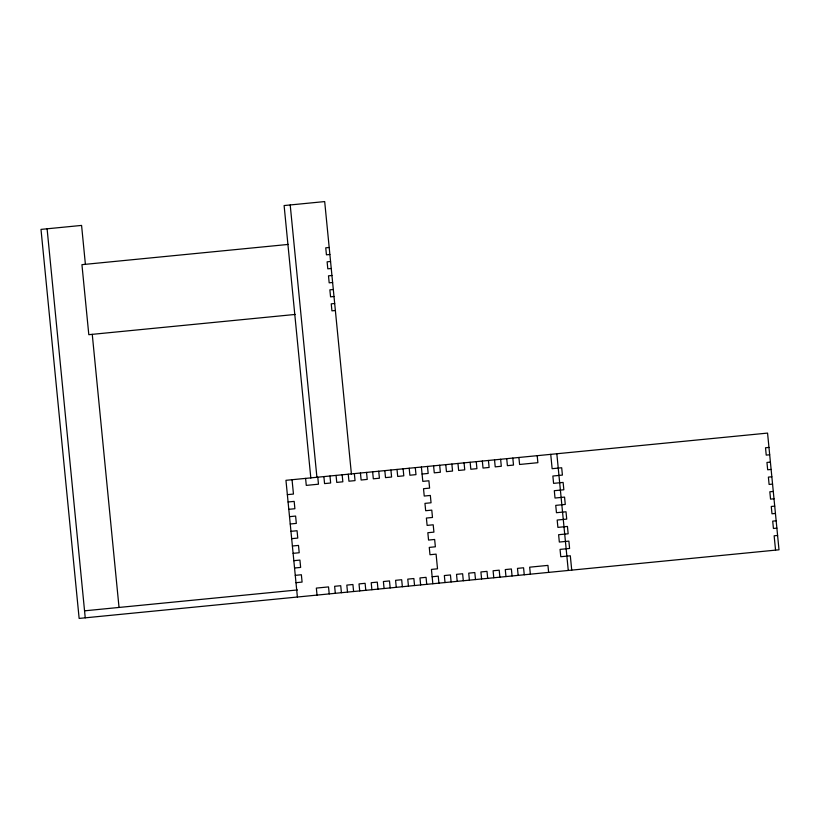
<?xml version="1.0" encoding="UTF-8"?>
<svg xmlns="http://www.w3.org/2000/svg" width="820" height="820" viewBox="0 0 820 820"><rect width="100%" height="100%" fill="white"/><g stroke="black" fill="none" stroke-linecap="round" stroke-linejoin="round"><path stroke-width="1.23" d="M288.373 244.411L81.938 264.655L88.806 334.683L295.241 314.439M329.189 247.486L325.745 247.824L326.432 254.825L329.876 254.487M330.562 261.488L327.118 261.826L327.805 268.827L331.249 268.488M331.936 275.489L328.492 275.827L329.179 282.828L332.623 282.49M333.309 289.501L329.865 289.839L330.552 296.84L333.996 296.502M334.683 303.502L331.239 303.841L331.926 310.841L335.37 310.503M422.074 474.042L428.173 473.437L427.486 466.436M287.359 494.655L293.457 494.06L292.043 479.72M768.965 447.433L765.511 447.771L766.228 455.11L769.683 454.772M288.076 501.994L294.175 501.389L294.892 508.728L288.794 509.322M770.4 462.101L766.956 462.439L767.674 469.778L771.118 469.44M289.521 516.661L295.61 516.067L296.327 523.396L290.239 524M771.835 476.779L768.391 477.117L769.109 484.446L772.563 484.107M290.957 531.329L297.055 530.735L297.773 538.074L291.674 538.668M773.28 491.446L769.826 491.785L770.554 499.124L773.998 498.785M292.391 546.007L298.49 545.413L299.208 552.741L293.109 553.346M774.716 506.124L771.271 506.463L771.989 513.791L775.433 513.453M293.837 560.675L299.925 560.08L300.643 567.419L294.554 568.014M776.15 520.792L772.706 521.13L773.424 528.47L776.878 528.131M295.272 575.353L301.37 574.748L302.088 582.087L295.989 582.682M777.596 535.46L774.141 535.798L775.556 550.138M84.552 610.828L297.434 589.949M432.15 576.747L438.239 576.142L438.925 583.143M571.724 570.125L570.32 555.786L560.777 556.729L560.05 549.39L569.592 548.457L568.875 541.118L559.332 542.051L558.615 534.712L568.157 533.779L567.44 526.44L557.897 527.383L557.18 520.044L566.722 519.111L566.005 511.772L556.462 512.705L555.734 505.376L565.277 504.433L564.56 497.104L555.017 498.037L554.299 490.698L563.842 489.765L563.125 482.426L553.582 483.359L552.864 476.03L562.407 475.087L561.69 467.759L552.137 468.691L550.732 454.352M556.831 453.757L568.27 570.464M537.192 455.684L537.879 462.685L519.593 464.479L518.906 457.478M548.631 572.391L547.944 565.39L529.669 567.184L530.355 574.184M512.818 458.072L513.505 465.073L507.406 465.668L506.719 458.667M524.257 574.779L523.57 567.778L517.471 568.373L518.158 575.374M500.62 459.261L501.307 466.272L495.218 466.867L494.532 459.866M512.069 575.978L511.383 568.977L505.284 569.572L505.971 576.573M488.433 460.461L489.12 467.461L483.021 468.066L482.334 461.055M499.882 577.167L499.195 570.166L493.097 570.771L493.783 577.772M476.246 461.66L476.932 468.661L470.834 469.255L470.147 462.254M487.685 578.366L486.998 571.366L480.909 571.96L481.596 578.961M464.058 462.849L464.745 469.85L458.646 470.454L457.96 463.454M475.497 579.566L474.811 572.555L468.722 573.159L469.399 580.16M451.861 464.048L452.548 471.049L446.459 471.643L445.772 464.643M463.31 580.755L462.623 573.754L456.525 574.348L457.211 581.359M439.674 465.237L440.36 472.248L434.272 472.843L433.585 465.842M451.123 581.954L450.436 574.953L444.337 575.548L445.024 582.548M421.388 467.031L422.802 481.371L428.891 480.776L429.608 488.115L423.52 488.71L424.237 496.049L430.336 495.444L431.053 502.783L424.955 503.377L425.672 510.716L431.771 510.122L432.488 517.461L426.39 518.055L427.117 525.394L433.206 524.79L433.923 532.129L427.835 532.723L428.553 540.062L434.651 539.468L435.369 546.797L429.27 547.401L429.987 554.73L436.086 554.135L437.521 568.813L431.433 569.408L432.837 583.748M415.299 467.636L415.986 474.636L409.887 475.231L409.2 468.23M426.738 584.342L426.051 577.341L419.963 577.936L420.65 584.937M403.112 468.825L403.799 475.825L397.7 476.43L397.013 469.429M414.551 585.541L413.864 578.53L407.765 579.135L408.452 586.136M390.914 470.024L391.601 477.025L385.513 477.619L384.826 470.618M402.364 586.73L401.677 579.73L395.578 580.324L396.265 587.335M378.727 471.223L379.414 478.224L373.325 478.818L372.639 471.818M390.176 587.93L389.49 580.929L383.391 581.524L384.078 588.524M366.54 472.412L367.227 479.413L361.128 480.018L360.441 473.007M377.979 589.119L377.292 582.118L371.204 582.723L371.89 589.723M354.353 473.611L355.039 480.612L348.941 481.207L348.254 474.206M365.792 590.318L365.105 583.317L359.016 583.912L359.703 590.912M351.442 474.37L324.689 201.576L284.109 205.553L310.831 478.07M342.155 474.8L342.842 481.801L336.753 482.406L336.067 475.405M353.604 591.517L352.918 584.506L346.819 585.111L347.506 592.112M329.968 476L330.655 483L324.566 483.595L323.88 476.594M341.417 592.706L340.731 585.705L334.632 586.3L335.318 593.311M317.781 477.199L318.467 484.2L306.28 485.389L305.593 478.388M329.22 593.905L328.533 586.905L316.346 588.094L317.032 595.095M290.208 204.959L316.889 477.025M297.393 597.021L285.954 480.315L767.561 433.093L779 549.8L79.14 618.423L41 229.395L81.58 225.418L85.393 264.317M92.26 334.345L119.033 607.446M47.099 228.79L85.239 617.829"/></g></svg>
